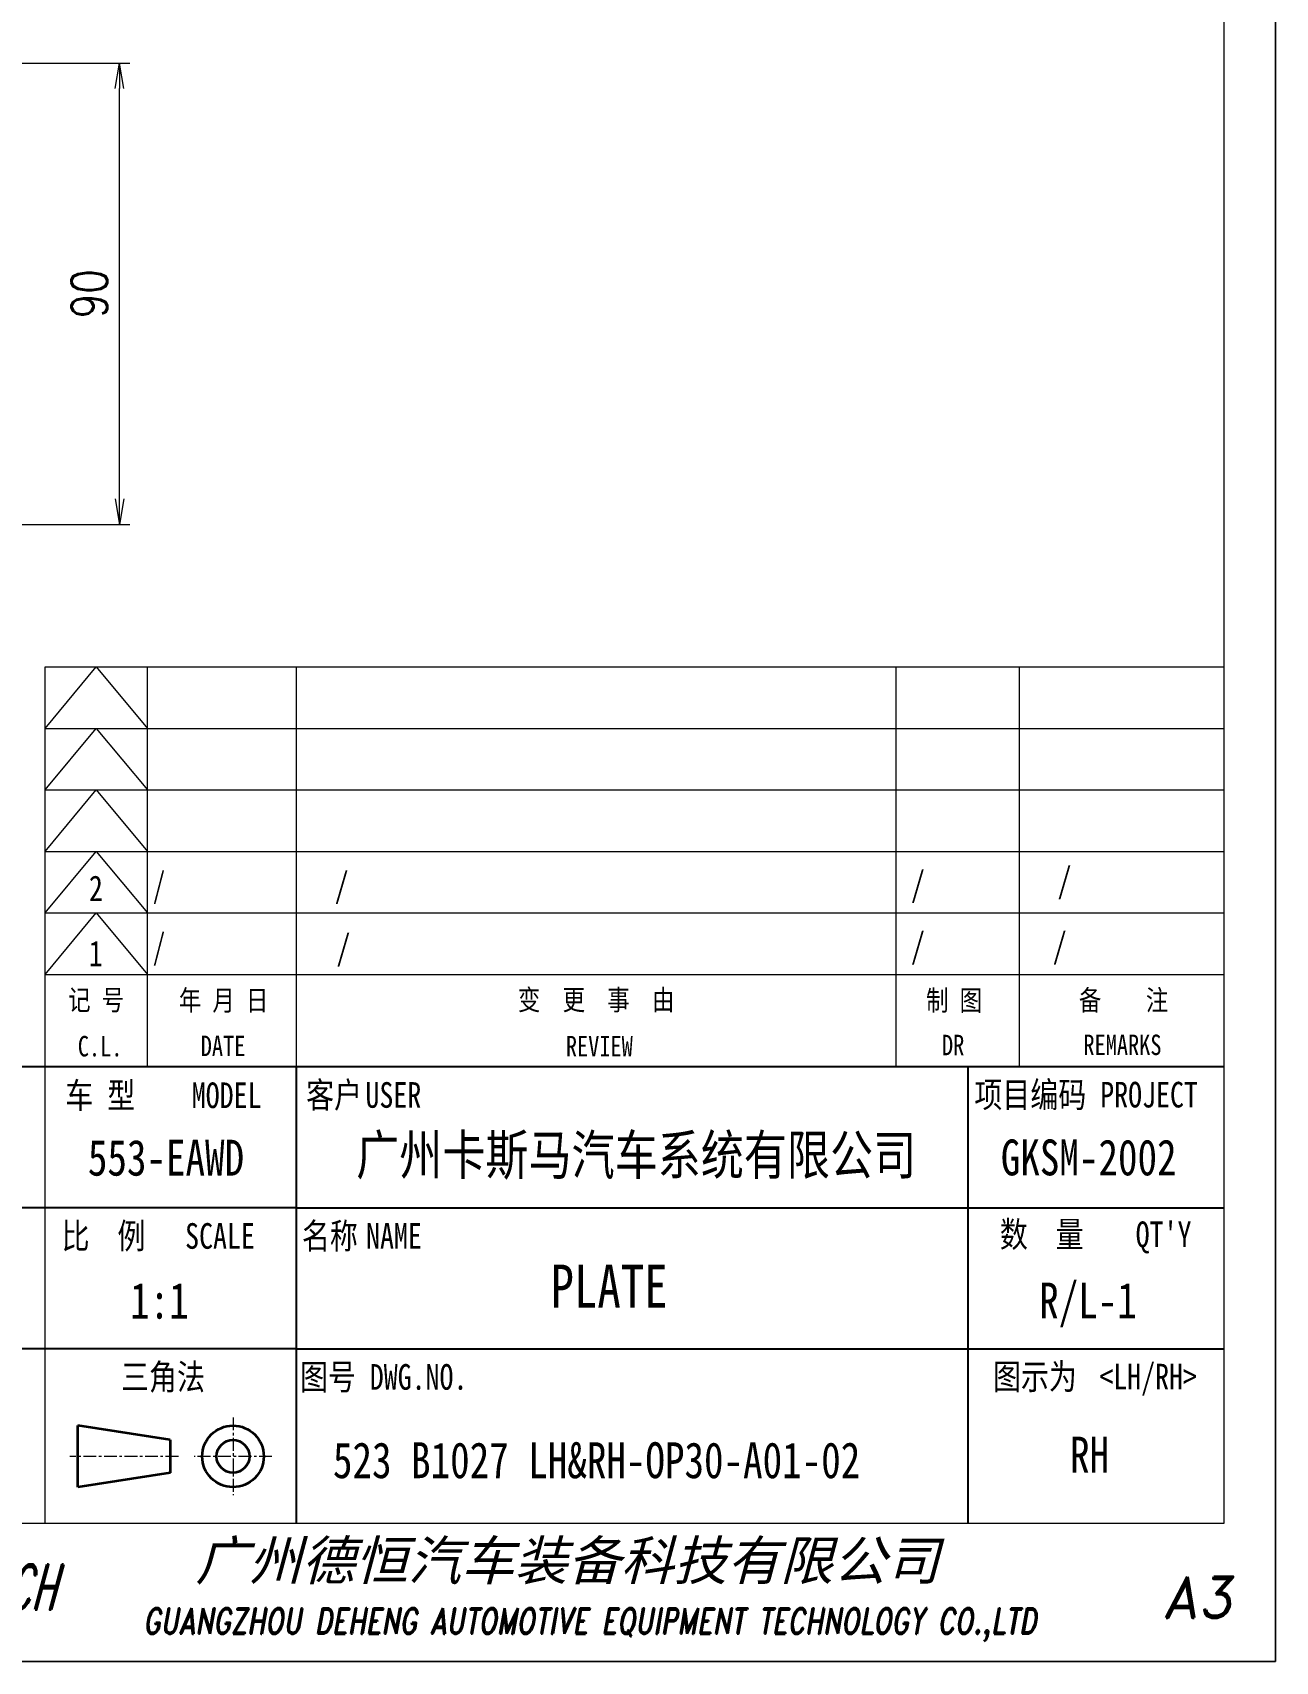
# Model space of a CAD drawing. Header units: millimetres. Extents: x 1333 to 70140, y -42879 to -5704.
# Drawn here: x 67443.3 to 67685.7, y -26173.4 to -25855.7 of the extents above; entities that cross this region are included whole.
import ezdxf
from ezdxf.enums import TextEntityAlignment as Align

# ---------------------------------------------------------------- set-up
doc = ezdxf.new("R2010")
doc.units = ezdxf.units.MM
doc.header["$LTSCALE"] = 0.5
doc.linetypes.add('AM_ISO08W050x2', pattern=[9, 6, -0.75, 1.5, -0.75])
doc.linetypes.add('CENTER', pattern=[2, 1.25, -0.25, 0.25, -0.25])
for name, color, linetype, lineweight in [('中心线', 2, 'AM_ISO08W050x2', 18), ('图框', 7, 'Continuous', 18), ('标注线', 3, 'Continuous', 18)]:
    doc.layers.add(name, color=color, linetype=linetype, lineweight=lineweight)
for name, color, linetype in [('图\\M+19E79\\M+195B6\\M+18E9A', 7, 'Continuous'), ('图号', 7, 'Continuous'), ('图名', 7, 'Continuous'), ('数量', 7, 'Continuous'), ('车型', 7, 'Continuous')]:
    doc.layers.add(name, color=color, linetype=linetype)
doc.layers.add('打印', color=7, linetype='Continuous', lineweight=15, plot=False)
doc.layers.add('打印-禁用', color=7, linetype='Continuous', lineweight=15, plot=False)
doc.styles.add('DIM', font='romans.shx', dxfattribs={"width": 0.8, "bigfont": 'bigfont.shx'})
doc.styles.add('STYLE1', font='')
doc.styles.add('国标', font='simfang.ttf', dxfattribs={"width": 0.8})
doc.styles.add('标题\\M+18E9A', font='romand.shx', dxfattribs={"oblique": 10, "bigfont": 'bigfont.shx'})
doc.styles.get('STYLE1').set_extended_font_data('SimSun')
doc.dimstyles.new('DEH 1-2$0', dxfattribs={"dimscale": 2, "dimtxt": 3.5, "dimasz": 2.5, "dimexe": 1, "dimexo": 0.625, "dimgap": 1.2, "dimtad": 1, "dimdsep": 46, "dimtxsty": 'DIM', "dimblk": 'OPEN', "dimcen": 0, "dimclrd": 8, "dimclre": 8, "dimclrt": 2, "dimazin": 2, "dimtfac": 0.5, "dimtmove": 0, "dimatfit": 3, "dimldrblk": 'OPEN', "dimfxl": 0, "dimtolj": 2, "dimlwd": 13, "dimlwe": 13, "dimarcsym": 0})

# ---------------------------------------------------------------- blocks, each defined once
blk = doc.blocks.new('GZDEH零件A3图框V01版')
at = {"layer": '中心线', "color": 1, "linetype": 'CENTER', "lineweight": 5, "ltscale": 2}
for p, q in [((3175.82, -1822.66), (3175.82, -1830.26)), ((3170.49, -1826.46), (3159.89, -1826.46)), ((3179.62, -1826.46), (3172.02, -1826.46))]:
    blk.add_line(p, q, dxfattribs=at)
at = {"layer": '图\\M+19E79\\M+195B6\\M+18E9A', "color": 7}
blk.add_line((3272.49, -1788.46), (3092.49, -1788.46), dxfattribs=at)
at = {"layer": '图\\M+19E79\\M+195B6\\M+18E9A', "color": 9}
for p, q in [((3272.49, -1788.46), (3092.49, -1788.46)), ((3181.99, -1788.46), (3181.99, -1832.96)), ((3247.49, -1788.46), (3247.49, -1832.96)), ((3181.99, -1802.21), (3092.49, -1802.21)), ((3181.99, -1802.21), (3272.49, -1802.21)), ((3181.99, -1815.96), (3092.49, -1815.96)), ((3181.99, -1815.96), (3272.49, -1815.96))]:
    blk.add_line(p, q, dxfattribs=at)
at = {"layer": '图框', "linetype": 'Continuous'}
for p, q in [((3272.49, -1832.96), (3272.49, -1554.46)), ((3157.49, -1749.46), (3272.49, -1749.46)), ((3157.49, -1832.96), (3157.49, -1749.46)), ((2882.49, -1832.96), (3272.49, -1832.96))]:
    blk.add_line(p, q, dxfattribs=at)
at = {"layer": '图框', "color": 9}
for p, q in [((3157.49, -1755.46), (3162.49, -1749.46)), ((3162.49, -1749.46), (3167.49, -1755.46)), ((3167.49, -1788.46), (3167.49, -1749.46)), ((3240.49, -1788.46), (3240.49, -1749.46)), ((3252.49, -1749.46), (3252.49, -1788.46)), ((3157.49, -1755.46), (3272.49, -1755.46)), ((3157.49, -1761.46), (3162.49, -1755.46)), ((3162.49, -1755.46), (3167.49, -1761.46)), ((3157.49, -1761.46), (3272.49, -1761.46)), ((3157.49, -1767.46), (3162.49, -1761.46)), ((3162.49, -1761.46), (3167.49, -1767.46)), ((3157.49, -1767.46), (3272.49, -1767.46)), ((3157.49, -1773.46), (3162.49, -1767.46)), ((3162.49, -1767.46), (3167.49, -1773.46)), ((3157.49, -1773.46), (3272.49, -1773.46)), ((3157.49, -1779.46), (3162.49, -1773.46)), ((3162.49, -1773.46), (3167.49, -1779.46)), ((3157.49, -1779.46), (3272.49, -1779.46))]:
    blk.add_line(p, q, dxfattribs=at)
at = {"layer": '图框', "color": 9, "linetype": 'Continuous'}
blk.add_line((3181.99, -1749.46), (3181.99, -1832.96), dxfattribs=at)
at = {"layer": '图框', "color": 2, "linetype": 'ByBlock', "lineweight": 35}
for p, q in [((3169.69, -1824.86), (3160.69, -1823.46)), ((3160.69, -1829.46), (3160.69, -1823.46)), ((3169.69, -1824.86), (3169.69, -1828.06)), ((3169.69, -1828.06), (3160.69, -1829.46))]:
    blk.add_line(p, q, dxfattribs=at)
for radius in [3, 1.6]:
    blk.add_circle((3175.82, -1826.46), radius, dxfattribs=at)
at = {"layer": '打印-禁用', "linetype": 'Continuous'}
for p, q in [((3277.49, -1846.46), (3277.49, -1549.46)), ((2857.49, -1846.46), (3277.49, -1846.46))]:
    blk.add_line(p, q, dxfattribs=at)
at = {"layer": '图\\M+19E79\\M+195B6\\M+18E9A', "color": 9, "style": '国标', "width": 0.8}
for s, p in [('车 型', (3162.87, -1791.2)), ('MODEL', (3175.2, -1791.24))]:
    blk.add_text(s, height=2.5, dxfattribs=at).set_placement(p, align=Align.MIDDLE)
for s, p in [('客户', (3185.68, -1792.46)), ('USER', (3191.46, -1792.46))]:
    blk.add_text(s, height=2.5, dxfattribs=at).set_placement(p, align=Align.CENTER)
for s, p in [('项目编码 PROJECT', (3248.13, -1792.43)), ('数  量', (3250.61, -1806.05)), ('比  例\u3000', (3159.1, -1806.21)), ('SCALE', (3171.15, -1806.21)), ('名称\u3000', (3182.54, -1806.21)), ('NAME', (3188.8, -1806.21)), ("QT'Y ", (3263.86, -1806.05)), ('三角法', (3164.9, -1819.96)), ('图号', (3182.36, -1819.96)), ('DWG.NO.', (3189.16, -1819.96)), ('图示为', (3249.94, -1819.93)), ('<LH/RH>', (3260.31, -1819.93))]:
    blk.add_text(s, height=2.5, dxfattribs=at).set_placement(p)
at = {"layer": '图\\M+19E79\\M+195B6\\M+18E9A', "color": 7, "lineweight": -3, "style": 'STYLE1', "oblique": 15}
blk.add_text('广州德恒汽车装备科技有限公司', height=3.8, dxfattribs=at).set_placement((3172.16, -1838.51))
at = {"layer": '图\\M+19E79\\M+195B6\\M+18E9A', "color": 7, "style": '标题\\M+18E9A'}
for s, height, oblique, width, p in [('DEH-TECH', 4.4, 15, 0.6, (3149.16, -1839.21)), ('GUANGZHOU DEHENG AUTOMOTIVE EQUIPMENT TECHNOLOGY CO.,LTD ', 2.5, 10, 0.75, (3211.26, -1842.9))]:
    blk.add_text(s, height=height, dxfattribs=dict(at, oblique=oblique, width=width)).set_placement(p, align=Align.MIDDLE)
at = {"layer": '图\\M+19E79\\M+195B6\\M+18E9A', "color": 7, "style": '标题\\M+18E9A', "oblique": 10}
blk.add_text('A3', height=4, dxfattribs=at).set_placement((3269.91, -1840.2), align=Align.MIDDLE)
at = {"layer": '图框', "color": 9, "style": '国标', "width": 0.8}
for s, p in [('记 号', (3162.47, -1782.94)), ('年 月 日', (3174.9, -1782.98)), ('变  更  事  由', (3211.24, -1782.93)), ('C.L.', (3162.86, -1787.45)), ('DATE', (3174.85, -1787.42)), ('REVIEW', (3211.55, -1787.45))]:
    blk.add_text(s, height=2, dxfattribs=at).set_placement(p, align=Align.CENTER)
for s, p in [('制 图', (3246.15, -1781.95)), ('备    注', (3262.68, -1781.92)), ('DR', (3246.06, -1786.34)), ('REMARKS', (3262.57, -1786.32))]:
    blk.add_text(s, height=2, dxfattribs=at).set_placement(p, align=Align.MIDDLE)
blk = doc.blocks.new('DEH A3')
at = {"layer": '图框'}
blk.add_blockref('GZDEH零件A3图框V01版', (-2857.49, 1846.46), dxfattribs=at)
blk = doc.blocks.new('_Open')
at = {"color": 0, "linetype": 'ByBlock', "lineweight": -2}
for p, q in [((-1, 0.167), (0, 0)), ((-1, -0.167), (0, 0)), ((0, 0), (-1, 0))]:
    blk.add_line(p, q, dxfattribs=at)
blk = doc.blocks.new('*D30')
at = {"layer": 'Defpoints', "color": 0, "transparency": 16777216}
for p in [(67391.3, -25861.59), (67460.27, -25861.59), (67391.3, -25951.59)]:
    blk.add_point(p, dxfattribs=at)
at = {"layer": '标注线', "color": 8, "lineweight": 13, "transparency": 16777216}
for p, q in [((67392.55, -25861.59), (67462.27, -25861.59)), ((67460.27, -25946.59), (67460.27, -25866.59)), ((67392.55, -25951.59), (67462.27, -25951.59))]:
    blk.add_line(p, q, dxfattribs=at)
at = {"layer": '标注线', "color": 8, "lineweight": 13, "transparency": 16777216, "xscale": 5, "yscale": 5, "zscale": 5}
for p, rotation in [((67460.27, -25861.59), 90), ((67460.27, -25951.59), 270)]:
    blk.add_blockref('_Open', p, dxfattribs=dict(at, rotation=rotation))
at = {"layer": '标注线', "color": 2, "transparency": 16777216, "insert": (67454.37, -25906.59), "char_height": 7, "attachment_point": 5, "rotation": 90, "style": 'DIM'}
blk.add_mtext('\\A2;90', dxfattribs=at)

msp = doc.modelspace()

# ---------------------------------------------------------------- linework, layer by layer
at = {"layer": '打印'}
msp.add_lwpolyline([(66845.736, -25579.398), (67685.736, -25579.398), (67685.736, -26173.398), (66845.736, -26173.398)], close=True, dxfattribs=at)

# ---------------------------------------------------------------- block references
at = {"layer": '图框', "xscale": 2.000000000000017, "yscale": 2.000000000000017, "zscale": 2.000000000000017, "rotation": 359.9999925153066}
msp.add_blockref('DEH A3', (66845.736, -26173.398), dxfattribs=at)

# ---------------------------------------------------------------- texts
at = {"layer": '图\\M+19E79\\M+195B6\\M+18E9A', "color": 3, "style": '国标'}
for s, height, width, p in [('/', 5, 0.705904, (67466.755, -26024.454)), ('/', 5, 0.8, (67502.226, -26024.454)), ('/', 5, 0.8, (67614.636, -26024.257)), ('/', 5, 0.8, (67643.226, -26023.515)), ('2', 5, 0.8, (67454.291, -26025.086)), ('/', 5, 0.705904, (67466.755, -26036.454)), ('/', 5, 0.8, (67502.57, -26036.623)), ('/', 5, 0.8, (67614.636, -26036.257)), ('/', 5, 0.8, (67642.299, -26036.235)), ('1', 5, 0.8, (67454.269, -26037.806)), ('广州卡斯马汽车系统有限公司', 7.7, 0.8, (67506.425, -26078.436)), ('GKSM-2002', 7, 0.8, (67632.17, -26078.578)), ('1:1', 7, 0.8, (67462.337, -26106.532))]:
    msp.add_text(s, height=height, rotation=359.99999, dxfattribs=dict(at, width=width)).set_placement(p)
at = {"layer": '图\\M+19E79\\M+195B6\\M+18E9A', "color": 3, "style": '国标', "width": 0.8}
msp.add_text('RH', height=7, rotation=359.99999, dxfattribs=at).set_placement((67649.479, -26136.565), align=Align.CENTER)
at = {"layer": '图号', "color": 3, "style": '国标', "width": 0.8}
msp.add_text('523 B1027 LH&RH-OP30-A01-02', height=7, rotation=359.99999, dxfattribs=at).set_placement((67501.895, -26137.651))
at = {"layer": '图名', "color": 3, "style": '国标', "width": 0.8}
msp.add_text('PLATE ', height=8.4, rotation=359.99999, dxfattribs=at).set_placement((67558.04, -26104.371), align=Align.CENTER)
at = {"layer": '数量', "color": 3, "style": '国标', "width": 0.8}
msp.add_text('R/L-1', height=7, rotation=359.99999, dxfattribs=at).set_placement((67649.171, -26106.501), align=Align.CENTER)
at = {"layer": '车型', "color": 3, "style": '国标', "width": 0.8}
msp.add_text('553-EAWD', height=7, rotation=359.99999, dxfattribs=at).set_placement((67469.325, -26078.636), align=Align.CENTER)

# ---------------------------------------------------------------- dimensions: what is measured, and where the dimension line sits
at = {"layer": '标注线'}
dim = msp.add_linear_dim(base=(67460.27, -25861.593), p1=(67391.302, -25951.593), p2=(67391.302, -25861.593), angle=89.99999, dimstyle='DEH 1-2$0', dxfattribs=at)
dim.commit()
dim.dimension.update_dxf_attribs({"geometry": '*D30', "text_midpoint": (67454.37, -25906.593)})

doc.saveas('drawing.dxf')
